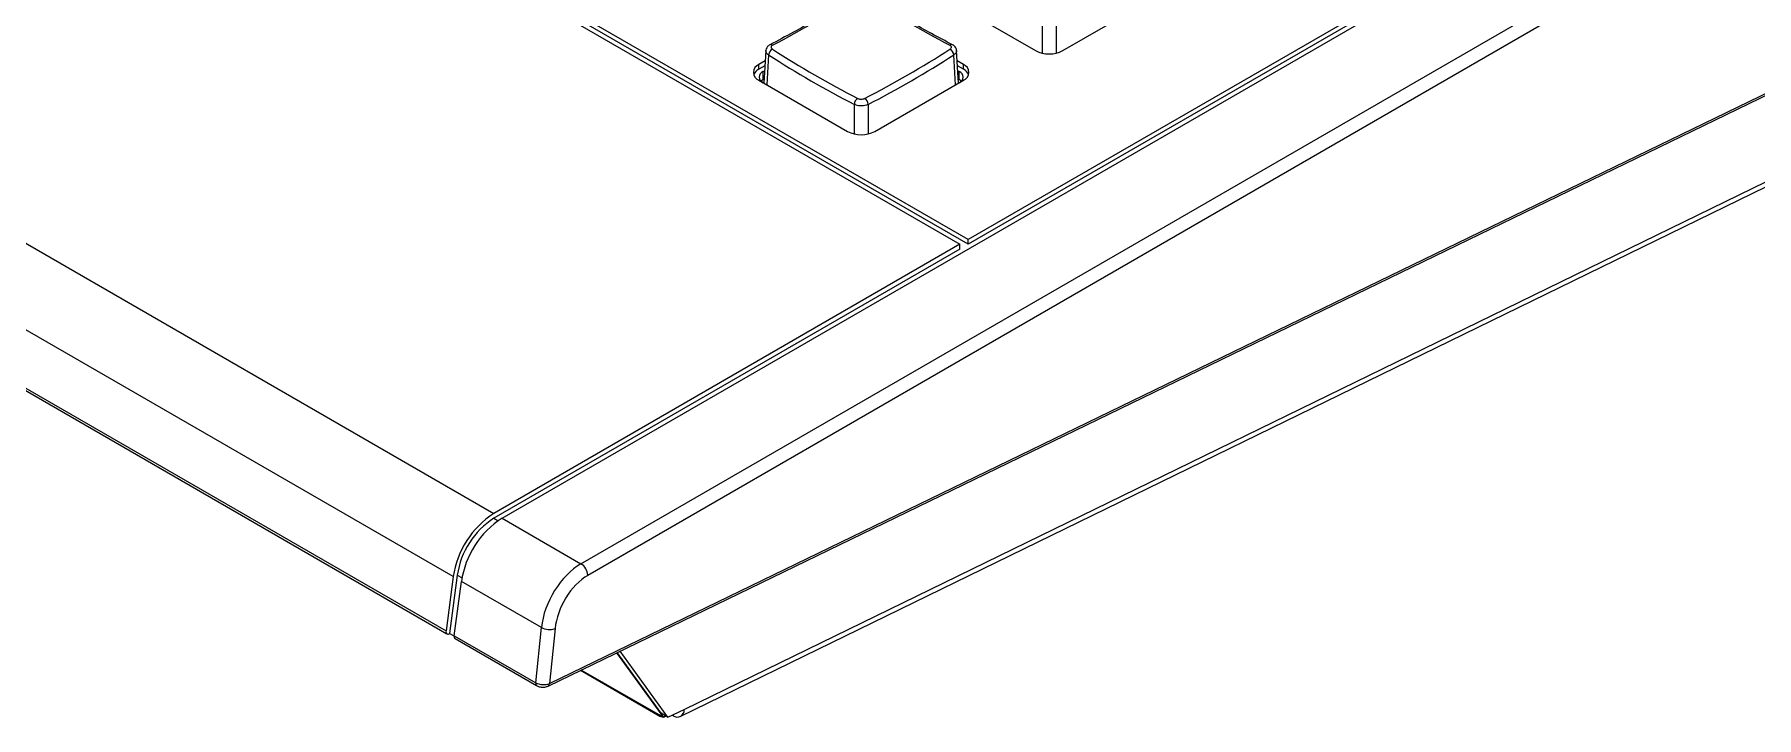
# Model space of a CAD drawing. Header units: millimetres. Extents: x 69 to 580, y 43 to 425.
# Drawn here: x 443.5 to 532.3, y 265.8 to 301 of the extents above; entities that cross this region are included whole.
import ezdxf

# ---------------------------------------------------------------- set-up
doc = ezdxf.new("R2010")
doc.units = ezdxf.units.MM

msp = doc.modelspace()

# ---------------------------------------------------------------- linework, layer by layer
at = {"color": 7, "linetype": 'Continuous', "lineweight": 15}
for p, q in [((348.8221, 372.3574), (491.2334, 290.1451)), ((324.8017, 358.4907), (467.213, 276.2784)), ((465.1204, 273.022), (322.7091, 355.2343)), ((322.3376, 352.4364), (464.7489, 270.2241)), ((322.387, 352.2871), (464.7983, 270.0748)), ((467.6373, 276.0335), (555.8245, 326.9428)), ((471.7041, 273.6858), (559.882, 324.6005)), ((560.2353, 324.0026), (472.0575, 273.0878)), ((470.006, 267.3826), (579.9931, 320.7359)), ((470.0736, 267.5127), (580.0607, 320.866)), ((491.6577, 290.39), (444.5644, 317.5764)), ((491.6577, 290.145), (444.5644, 317.3314)), ((476.8211, 265.817), (570.8886, 311.7084)), ((477.0225, 266.1849), (571.1693, 312.115)), ((522.287, 308.0719), (491.6577, 290.39)), ((522.287, 307.827), (491.6577, 290.145)), ((491.6233, 302.1469), (495.1235, 300.1262)), ((496.5377, 300.1262), (500.0379, 302.1469)), ((481.2269, 300.1249), (481.1257, 298.4509)), ((491.1637, 298.4526), (491.0625, 300.1249)), ((481.195, 299.5964), (480.8753, 299.4119)), ((480.8753, 299.1669), (480.8753, 299.4119)), ((481.1796, 299.3426), (480.8753, 299.1669)), ((481.0874, 299.0445), (481.1643, 299.0888)), ((491.4112, 299.4119), (491.0946, 299.5947)), ((491.4112, 299.1669), (491.11, 299.3408)), ((491.1253, 299.087), (491.1991, 299.0445)), ((491.4112, 299.1669), (491.4112, 299.4119)), ((480.8753, 298.5955), (485.4362, 295.9626)), ((481.0874, 298.6362), (481.0874, 299.0445)), ((481.1387, 298.6658), (481.0874, 298.6362)), ((486.8504, 295.9626), (491.4112, 298.5955)), ((491.1991, 298.6362), (491.1509, 298.664)), ((491.1991, 298.6362), (491.1991, 299.0445)), ((491.6577, 290.145), (491.6577, 290.39)), ((491.2334, 290.1451), (467.213, 276.2784)), ((491.2334, 289.9001), (467.213, 276.0334)), ((491.2334, 289.9001), (491.2334, 290.1451)), ((467.6373, 276.0335), (471.7041, 273.6858)), ((465.1204, 273.022), (464.7489, 270.2241)), ((465.3296, 273.1027), (464.9296, 270.0897)), ((465.1731, 269.9792), (465.5446, 272.7771)), ((469.6634, 270.3994), (465.5446, 272.7771)), ((464.9096, 270.0799), (464.9296, 270.0897)), ((465.1708, 269.9504), (464.9296, 270.0897)), ((465.1731, 269.9792), (469.3703, 267.5562)), ((465.2225, 269.8299), (469.4197, 267.4069)), ((469.3703, 267.5562), (469.6634, 270.3994)), ((470.3655, 270.3442), (470.0736, 267.5127)), ((473.5328, 269.0934), (475.9513, 265.7618)), ((475.8331, 265.9812), (473.5632, 269.1081)), ((476.1867, 265.7771), (473.7151, 269.1818)), ((471.6854, 268.1972), (475.7751, 265.8362)), ((475.9513, 265.7618), (475.6935, 265.9107)), ((476.1867, 265.7771), (475.8331, 265.9812)), ((476.0336, 265.8655), (475.9513, 265.7618)), ((476.1867, 265.7771), (477.0225, 266.1849)), ((476.4513, 265.8568), (476.4049, 265.8836))]:
    msp.add_line(p, q, dxfattribs=at)
at = {"color": 8, "linetype": 'Continuous', "lineweight": 15}
for p, q in [((495.4788, 299.9941), (495.4788, 301.5046)), ((496.1854, 301.5046), (496.1854, 299.9947)), ((481.3726, 299.9033), (481.2794, 298.3622)), ((491.01, 298.3639), (490.9169, 299.9033)), ((481.0167, 298.5885), (481.0167, 298.5207)), ((491.2698, 298.5885), (491.2698, 298.5207)), ((485.7914, 295.8304), (485.7914, 297.3523)), ((486.4981, 297.3523), (486.4981, 295.831)), ((467.213, 276.0334), (467.4348, 275.9054)), ((465.3296, 273.1027), (465.574, 272.9616)), ((475.6935, 265.9107), (471.7111, 268.2097)), ((476.4546, 265.9078), (476.4513, 265.8568))]:
    msp.add_line(p, q, dxfattribs=at)
at = {"color": 7, "linetype": 'Continuous', "lineweight": 15, "flags": 128}
for points in [[(481.0874, 298.6362), (481.0004, 298.575), (480.9783, 298.5546)], [(491.3082, 298.5546), (491.2861, 298.575), (491.1991, 298.6362)], [(464.7489, 270.2241), (464.7466, 270.1807), (464.752, 270.142), (464.7646, 270.1097), (464.7841, 270.0851), (464.8095, 270.0694), (464.8398, 270.0632), (464.8736, 270.0668), (464.9096, 270.0799)], [(475.989, 265.8093), (476.0461, 265.8252), (476.0804, 265.8384)]]:
    msp.add_lwpolyline(points, dxfattribs=at)
at = {"color": 7, "linetype": 'Continuous', "lineweight": 15}
for centre, radius, start, end in [((456.9463, 348.1389), 53.7108, 297.2872, 302.707423), ((515.3442, 348.1406), 53.7127, 237.292674, 242.712702), ((481.7718, 299.854), 0.4023, 120.107575, 172.967431), ((508.7822, 342.2604), 50.0941, 237.096747, 242.90863), ((463.506, 342.2625), 50.0964, 297.09151, 302.903113), ((490.5177, 299.854), 0.4023, 7.031048, 59.894968), ((495.8306, 301.491), 1.537, 242.609666, 297.390273), ((481.0302, 299.0037), 0.4366, 110.783896, 249.216473), ((481.142, 298.6442), 0.5868, 117.032792, 156.18132), ((508.7089, 342.1536), 50.3226, 237.096801, 242.908576), ((463.5818, 342.1515), 50.3202, 297.091284, 302.903339), ((491.2563, 299.0037), 0.4366, 290.783796, 69.216389), ((491.1445, 298.6442), 0.5868, 23.817461, 62.968249), ((481.1959, 298.7587), 0.3056, 110.784011, 249.217046), ((491.0906, 298.7587), 0.3056, 290.783902, 69.216627), ((486.1554, 297.35), 0.364, 120.82852, 179.636743), ((486.134, 297.35), 0.364, 0.36292, 59.170352), ((486.1433, 297.3273), 1.537, 242.609756, 297.390121), ((469.7602, 272.3409), 4.6896, 122.89891, 171.649017), ((469.5055, 272.4897), 4.2206, 122.898777, 171.6492), ((470.1845, 272.096), 4.6896, 122.89891, 171.649017), ((471.2871, 273.0359), 0.7721, 3.853421, 57.311735), ((465.3119, 269.9423), 0.1436, 165.107171, 231.510683), ((470.0835, 271.2504), 0.9491, 243.724395, 287.284975), ((475.9058, 266.0625), 0.261, 215.575958, 264.429721), ((476.6626, 266.1502), 0.3616, 234.224175, 5.510267)]:
    msp.add_arc(centre, radius, start, end, dxfattribs=at)
at = {"color": 8, "linetype": 'Continuous', "lineweight": 15}
for centre, radius, start, end in [((481.4867, 300.3045), 0.1306, 50.33733, 113.278329), ((490.8028, 300.3046), 0.1306, 66.710337, 129.673687), ((469.509, 267.5193), 0.1436, 165.106556, 231.511483), ((469.9328, 267.5032), 0.1411, 301.272874, 3.853886)]:
    msp.add_arc(centre, radius, start, end, dxfattribs=at)
at = {"color": 7, "linetype": 'Continuous', "lineweight": 15}
for centre, major_axis, ratio, start_param, end_param in [((471.766, 271.2004), (1.4319, 2.637), 0.5939145, 0.7698079, 2.1760464), ((472.1194, 271.0107), (1.1814, 2.2041), 0.5971538, 0.766491, 2.1727294), ((469.721, 267.7101), (0.4983, -0.0417), 0.4938659, 3.9736878, 5.5388554)]:
    msp.add_ellipse(centre, major_axis=major_axis, ratio=ratio, start_param=start_param, end_param=end_param, dxfattribs=at)
for points, knots in [([(485.8333, 302.9636), (485.4684, 302.7335), (484.41, 302.0662), (482.9419, 301.2156), (481.8429, 300.6386), (481.435, 300.4244)], [0, 0, 0, 0, 0.24854399, 0.72101611, 1, 1, 1, 1]), ([(490.8545, 300.4244), (490.4911, 300.6148), (489.4368, 301.1672), (487.9689, 302.0114), (486.8658, 302.7058), (486.4562, 302.9636)], [0, 0, 0, 0, 0.24850997, 0.72100163, 1, 1, 1, 1]), ([(481.4389, 300.4183), (481.4127, 300.4064), (481.3441, 300.3754), (481.2712, 300.2818), (481.226, 300.1875), (481.2308, 300.1344), (481.2317, 300.1244)], [0, 0, 0, 0, 0.2224892, 0.5831946, 0.9210645, 1, 1, 1, 1]), ([(481.57, 300.4051), (481.5523, 300.3937), (481.5167, 300.3709), (481.4944, 300.3244), (481.4993, 300.2754), (481.5276, 300.2328), (481.558, 300.2108), (481.57, 300.202)], [0, 0, 0, 0, 0.2148204, 0.4296463, 0.6444116, 0.8591612, 1, 1, 1, 1]), ([(490.7194, 300.202), (490.7372, 300.2157), (490.7727, 300.2431), (490.795, 300.2926), (490.7902, 300.341), (490.7619, 300.3798), (490.7315, 300.3979), (490.7194, 300.4051)], [0, 0, 0, 0, 0.2148203, 0.4296461, 0.6444113, 0.8591607, 1, 1, 1, 1]), ([(491.0568, 300.1246), (491.0556, 300.1515), (491.0524, 300.2211), (490.9931, 300.318), (490.9222, 300.3906), (490.8681, 300.4136), (490.852, 300.4203)], [0, 0, 0, 0, 0.2092992, 0.542103, 0.864748, 1, 1, 1, 1]), ([(486.4981, 297.3523), (486.4704, 297.3396), (486.4005, 297.3076), (486.2589, 297.2778), (486.0893, 297.2726), (485.9224, 297.2961), (485.8351, 297.3336), (485.7914, 297.3523)], [0, 0, 0, 0, 0.1408347, 0.3555816, 0.5703597, 0.7851855, 1, 1, 1, 1]), ([(485.9689, 297.6626), (485.9906, 297.6535), (486.0341, 297.6353), (486.1171, 297.6239), (486.2016, 297.6264), (486.272, 297.6409), (486.3068, 297.6565), (486.3206, 297.6626)], [0, 0, 0, 0, 0.21482081, 0.42964718, 0.64440659, 0.8591514, 1, 1, 1, 1]), ([(469.4197, 267.4069), (469.4641, 267.3859), (469.5632, 267.3391), (469.7465, 267.3185), (469.9017, 267.3381), (469.9819, 267.3723), (470.006, 267.3826)], [0, 0, 0, 0, 0.2479745, 0.5526205, 0.8653346, 1, 1, 1, 1])]:
    msp.add_open_spline(points, degree=3, knots=knots, dxfattribs=at)
at = {"color": 8, "linetype": 'Continuous', "lineweight": 15}
for points, knots in [([(481.3726, 299.9033), (481.3486, 299.9205), (481.2879, 299.9641), (481.2316, 300.0417), (481.2318, 300.0993), (481.2319, 300.1244)], [0, 0, 0, 0, 0.2700778, 0.6819051, 1, 1, 1, 1]), ([(491.0556, 300.1245), (491.058, 300.1107), (491.0661, 300.065), (491.0222, 299.9844), (490.952, 299.9303), (490.9169, 299.9033)], [0, 0, 0, 0, 0.1770542, 0.5885464, 1, 1, 1, 1])]:
    msp.add_open_spline(points, degree=3, knots=knots, dxfattribs=at)

doc.saveas('drawing.dxf')
